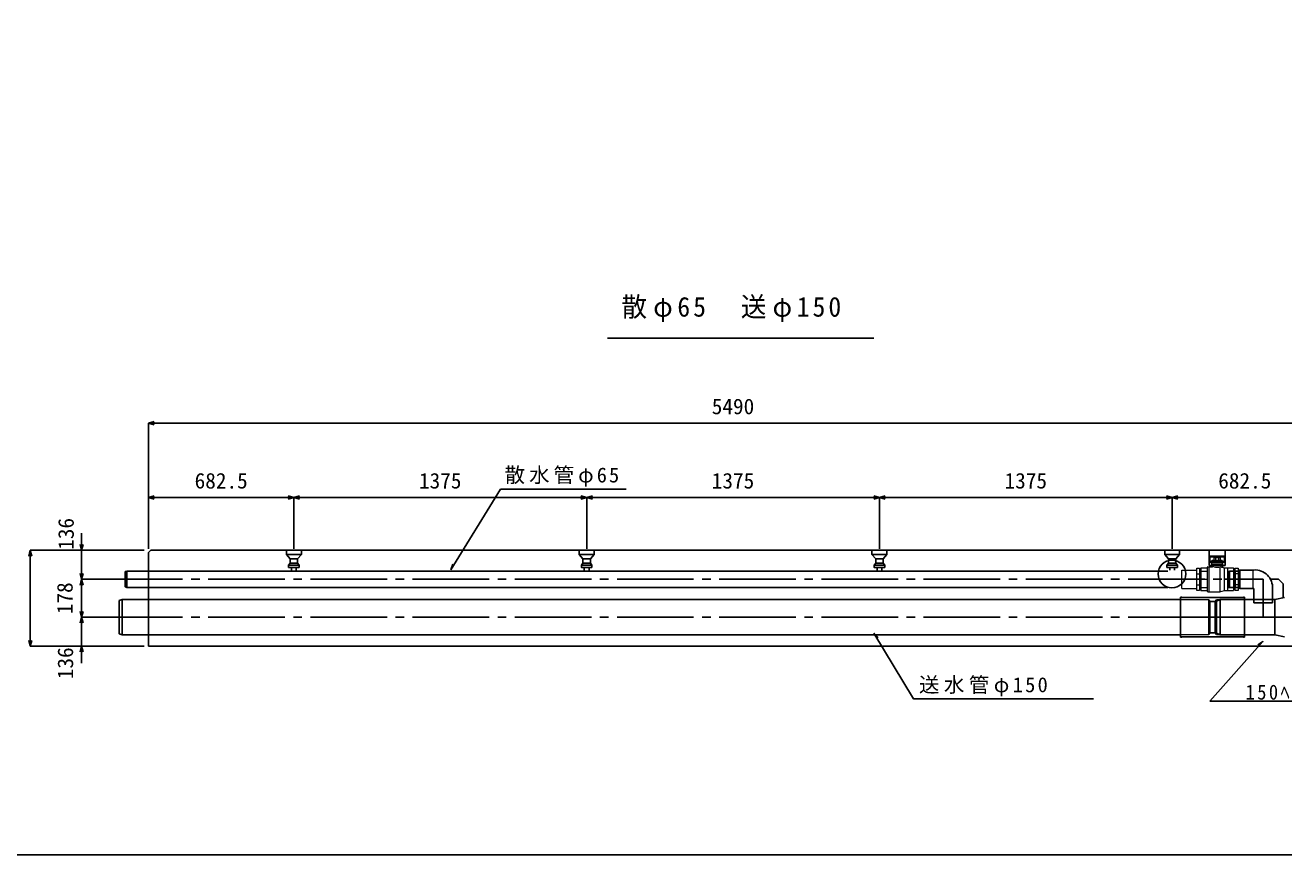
# Model space of a CAD drawing. Units: millimetres, scale not verified. Extents: x -12891 to 18691, y -8159 to 11077.
# Drawn here: x 9716 to 15628, y -8159 to -4261 of the extents above; entities that cross this region are included whole.
import ezdxf
from ezdxf.enums import TextEntityAlignment as Align

# ---------------------------------------------------------------- set-up
doc = ezdxf.new("R2010")
doc.units = ezdxf.units.MM
doc.header["$LTSCALE"] = 40
doc.linetypes.add('CHAIN1', pattern=[8, 5, -1, 1, -1])
doc.linetypes.add('CHAIN2', pattern=[12, 9, -1, 1, -1])
for name, color, linetype in [('1-0', 7, 'Continuous'), ('1-1_製品図', 3, 'Continuous'), ('1-2_HIVP', 4, 'Continuous'), ('1-4', 7, 'Continuous'), ('1-6', 4, 'Continuous'), ('1-C_加工管', 5, 'Continuous'), ('1-D', 3, 'Continuous'), ('1-F', 7, 'Continuous')]:
    doc.layers.add(name, color=color, linetype=linetype)
doc.layers.add('1-B', color=7, linetype='Continuous', lineweight=18)
doc.styles.add('ＭＳ ゴシック', font='')
doc.styles.get('ＭＳ ゴシック').set_extended_font_data('MS Gothic')

msp = doc.modelspace()

# ---------------------------------------------------------------- linework, layer by layer
at = {"layer": '1-1_製品図'}
for p, q in [((10295.97, -6738.75), (10305.97, -6728.75)), ((10295.97, -6738.75), (10295.97, -7178.75)), ((10295.97, -7178.75), (15785.97, -7178.75))]:
    msp.add_line(p, q, dxfattribs=at)
at = {"layer": '1-1_製品図', "color": 7, "linetype": 'CHAIN2'}
for p, q in [((10095.97, -6864.75), (15525.97, -6864.75)), ((10095.97, -7042.75), (15985.97, -7042.75))]:
    msp.add_line(p, q, dxfattribs=at)
at = {"layer": '1-1_製品図'}
msp.add_lwpolyline([(15785.97, -6738.75), (15775.97, -6728.75), (10305.97, -6728.75)], dxfattribs=at)
at = {"layer": '1-2_HIVP', "color": 7}
for p, q in [((11716.25, -6820.13), (11948.17, -6441.49)), ((11948.17, -6441.49), (12538.99, -6441.49)), ((11716.25, -6820.13), (11724.2, -6793.28)), ((13701.6, -7118.47), (13721.82, -7137.83))]:
    msp.add_line(p, q, dxfattribs=at)
at = {"layer": '1-2_HIVP'}
for p, q in [((10193.97, -6826.75), (10185.97, -6828.9)), ((10185.97, -6828.9), (10185.97, -6900.61)), ((10193.97, -6826.75), (10193.97, -6902.75)), ((15082.54, -6826.75), (10193.97, -6826.75)), ((10193.97, -6902.75), (10185.97, -6900.61)), ((15082.54, -6902.75), (10193.97, -6902.75)), ((10157.97, -6964), (10171.97, -6960.25)), ((10157.97, -7121.5), (10157.97, -6964)), ((15142.97, -6960.25), (10171.97, -6960.25)), ((10171.97, -7125.25), (15142.97, -7125.25))]:
    msp.add_line(p, q, dxfattribs=at)
msp.add_lwpolyline([(10157.97, -7121.5), (10171.97, -7125.25), (10171.97, -6960.25)], dxfattribs=at)
at = {"layer": '1-2_HIVP', "color": 7}
msp.add_lwpolyline([(13701.6, -7118.47), (13888.89, -7427.24), (14734.21, -7427.24)], dxfattribs=at)
at = {"layer": '1-4'}
for p, q in [((10943.47, -6748.75), (10943.47, -6728.75)), ((10943.47, -6728.75), (11013.47, -6728.75)), ((11013.47, -6748.75), (11013.47, -6728.75)), ((12318.47, -6748.75), (12318.47, -6728.75)), ((12318.47, -6728.75), (12388.47, -6728.75)), ((12388.47, -6748.75), (12388.47, -6728.75)), ((13693.47, -6748.75), (13693.47, -6728.75)), ((13693.47, -6728.75), (13763.47, -6728.75)), ((13763.47, -6748.75), (13763.47, -6728.75)), ((15068.47, -6748.75), (15068.47, -6728.75)), ((15068.47, -6728.75), (15138.47, -6728.75)), ((15138.47, -6748.75), (15138.47, -6728.75)), ((10943.47, -6748.75), (10960.97, -6768.75)), ((10943.47, -6748.75), (11013.47, -6748.75)), ((10960.97, -6788.75), (10953.47, -6798.75)), ((10960.97, -6788.75), (10960.97, -6768.75)), ((10960.97, -6768.75), (10995.97, -6768.75)), ((10960.97, -6788.75), (10995.97, -6788.75)), ((11013.47, -6748.75), (10995.97, -6768.75)), ((10995.97, -6788.75), (10995.97, -6768.75)), ((10995.97, -6788.75), (11003.47, -6798.75)), ((12318.47, -6748.75), (12335.97, -6768.75)), ((12318.47, -6748.75), (12388.47, -6748.75)), ((12335.97, -6788.75), (12328.47, -6798.75)), ((12335.97, -6788.75), (12335.97, -6768.75)), ((12335.97, -6768.75), (12370.97, -6768.75)), ((12335.97, -6788.75), (12370.97, -6788.75)), ((12388.47, -6748.75), (12370.97, -6768.75)), ((12370.97, -6788.75), (12370.97, -6768.75)), ((12370.97, -6788.75), (12378.47, -6798.75)), ((13693.47, -6748.75), (13710.97, -6768.75)), ((13693.47, -6748.75), (13763.47, -6748.75)), ((13710.97, -6788.75), (13703.47, -6798.75)), ((13710.97, -6788.75), (13710.97, -6768.75)), ((13710.97, -6768.75), (13745.97, -6768.75)), ((13710.97, -6788.75), (13745.97, -6788.75)), ((13763.47, -6748.75), (13745.97, -6768.75)), ((13745.97, -6788.75), (13745.97, -6768.75)), ((13745.97, -6788.75), (13753.47, -6798.75)), ((15068.47, -6748.75), (15085.97, -6768.75)), ((15068.47, -6748.75), (15138.47, -6748.75)), ((15085.97, -6788.75), (15078.47, -6798.75)), ((15085.97, -6788.75), (15085.97, -6768.75)), ((15085.97, -6768.75), (15120.97, -6768.75)), ((15085.97, -6788.75), (15120.97, -6788.75)), ((15138.47, -6748.75), (15120.97, -6768.75)), ((15120.97, -6788.75), (15120.97, -6768.75)), ((15120.97, -6788.75), (15128.47, -6798.75)), ((10953.47, -6798.75), (11003.47, -6798.75)), ((10967.47, -6826.6), (10967.47, -6808.75)), ((10989.47, -6826.6), (10989.47, -6808.75)), ((11003.47, -6808.75), (11003.47, -6798.75)), ((12328.47, -6798.75), (12378.47, -6798.75)), ((12342.47, -6826.6), (12342.47, -6808.75)), ((12364.47, -6826.6), (12364.47, -6808.75)), ((12378.47, -6808.75), (12378.47, -6798.75)), ((13703.47, -6798.75), (13753.47, -6798.75)), ((13717.47, -6826.6), (13717.47, -6808.75)), ((13739.47, -6826.6), (13739.47, -6808.75)), ((13753.47, -6808.75), (13753.47, -6798.75)), ((15078.47, -6798.75), (15128.47, -6798.75)), ((15092.47, -6821.25), (15092.47, -6808.75)), ((15114.47, -6821.25), (15114.47, -6808.75)), ((15128.47, -6808.75), (15128.47, -6798.75))]:
    msp.add_line(p, q, dxfattribs=at)
for points in [[(11003.47, -6808.75), (10953.47, -6808.75), (10953.47, -6798.75)], [(12378.47, -6808.75), (12328.47, -6808.75), (12328.47, -6798.75)], [(13753.47, -6808.75), (13703.47, -6808.75), (13703.47, -6798.75)], [(15128.47, -6808.75), (15078.47, -6808.75), (15078.47, -6798.75)]]:
    msp.add_lwpolyline(points, dxfattribs=at)
at = {"layer": '1-6'}
for p, q in [((10295.97, -6131.36), (10323.01, -6124.11)), ((10295.97, -6131.36), (15785.97, -6131.36)), ((10295.97, -6131.36), (10323.01, -6138.6)), ((10295.97, -6131.36), (10295.97, -6480.41)), ((10295.97, -6480.41), (10323.01, -6473.16)), ((10295.97, -6480.41), (10323.01, -6473.16)), ((10295.97, -6480.41), (10375.97, -6480.41)), ((10295.97, -6480.41), (10323.01, -6487.66)), ((10295.97, -6480.41), (10295.97, -6722.05)), ((10295.97, -6480.41), (10978.47, -6480.41)), ((10295.97, -6480.41), (10323.01, -6487.66)), ((10978.47, -6480.41), (10951.42, -6473.16)), ((10978.47, -6480.41), (10951.42, -6487.66)), ((10978.47, -6480.41), (11005.51, -6473.16)), ((10978.47, -6480.41), (10978.47, -6722.05)), ((10978.47, -6480.41), (12353.47, -6480.41)), ((10978.47, -6480.41), (11005.51, -6487.66)), ((12353.47, -6480.41), (12326.42, -6473.16)), ((12353.47, -6480.41), (12326.42, -6487.66)), ((12353.47, -6480.41), (12380.51, -6473.16)), ((12353.47, -6480.41), (12353.47, -6722.05)), ((12353.47, -6480.41), (13728.47, -6480.41)), ((12353.47, -6480.41), (12380.51, -6487.66)), ((13728.47, -6480.41), (13701.42, -6473.16)), ((13728.47, -6480.41), (13701.42, -6487.66)), ((13728.47, -6480.41), (13755.51, -6473.16)), ((13728.47, -6480.41), (13728.47, -6722.05)), ((13728.47, -6480.41), (15103.47, -6480.41)), ((13728.47, -6480.41), (13755.51, -6487.66)), ((15103.47, -6480.41), (15076.42, -6473.16)), ((15103.47, -6480.41), (15076.42, -6487.66)), ((15103.47, -6480.41), (15130.51, -6473.16)), ((15103.47, -6480.41), (15103.47, -6722.05)), ((15103.47, -6480.41), (15785.97, -6480.41)), ((15103.47, -6480.41), (15130.51, -6487.66)), ((9981.28, -6728.75), (9981.28, -6648.75)), ((9740.43, -6728.75), (9733.19, -6755.8)), ((9740.43, -7178.75), (9740.43, -6728.75)), ((9740.43, -6728.75), (9747.68, -6755.8)), ((9740.43, -6728.75), (9981.28, -6728.75)), ((9981.28, -6728.75), (9974.03, -6701.71)), ((9981.28, -6728.75), (9988.53, -6701.71)), ((9981.28, -6864.75), (9981.28, -6728.75)), ((9981.28, -6728.75), (10274.99, -6728.75)), ((9981.28, -6864.75), (9981.28, -6784.75)), ((9981.28, -6864.75), (9974.03, -6837.71)), ((9981.28, -6864.75), (9988.53, -6837.71)), ((9981.28, -6864.75), (9974.03, -6891.8)), ((9981.28, -7042.75), (9981.28, -6864.75)), ((9981.28, -6864.75), (10274.99, -6864.75)), ((9981.28, -6864.75), (9981.28, -6944.75)), ((9981.28, -6864.75), (9988.53, -6891.8)), ((9981.28, -7042.75), (9981.28, -6962.75)), ((9981.28, -7042.75), (9974.03, -7015.71)), ((9981.28, -7042.75), (9988.53, -7015.71)), ((9981.28, -7042.75), (9974.03, -7069.8)), ((9981.28, -7178.75), (9981.28, -7042.75)), ((9981.28, -7042.75), (10274.99, -7042.75)), ((9981.28, -7042.75), (9981.28, -7122.75)), ((9981.28, -7042.75), (9988.53, -7069.8)), ((9740.43, -7178.75), (9733.19, -7151.71)), ((9740.43, -7178.75), (9747.68, -7151.71)), ((9740.43, -7178.75), (9981.28, -7178.75)), ((9981.28, -7178.75), (9974.03, -7205.8)), ((9981.28, -7178.75), (9981.28, -7258.75)), ((9981.28, -7178.75), (9988.53, -7205.8)), ((9981.28, -7178.75), (10274.99, -7178.75))]:
    msp.add_line(p, q, dxfattribs=at)
at = {"layer": '1-B'}
for p, q in [((15288.35, -6787.45), (15340.35, -6787.45)), ((15289.35, -6795.45), (15339.35, -6795.45)), ((15290.35, -6774.45), (15338.35, -6774.45)), ((15298.35, -6795.45), (15298.35, -6797.75)), ((15306.35, -6759.75), (15306.35, -6762.45)), ((15306.35, -6759.75), (15322.35, -6759.75)), ((15307.42, -6762.45), (15307.42, -6774.45)), ((15307.43, -6759.75), (15307.43, -6762.45)), ((15321.26, -6759.75), (15321.26, -6762.45)), ((15321.27, -6762.45), (15321.27, -6774.45)), ((15322.35, -6759.75), (15322.35, -6762.45)), ((15328.2, -6762.45), (15328.2, -6773.61)), ((15330.35, -6795.45), (15330.35, -6800.42)), ((15340.35, -6787.45), (15338.35, -6774.45)), ((15339.35, -6795.45), (15340.35, -6787.45)), ((15339.85, -6791.25), (15339.85, -6805.27)), ((15218.35, -6812.25), (15232.35, -6812.25)), ((15218.35, -6917.25), (15218.35, -6812.25)), ((15218.35, -6838.5), (15232.35, -6838.5)), ((15232.35, -6812.25), (15232.35, -6917.25)), ((15232.35, -6826.58), (15237.85, -6826.75)), ((15233.71, -6902.88), (15233.71, -6826.63)), ((15236.02, -6902.81), (15236.02, -6826.7)), ((15237.85, -6811.75), (15266.85, -6811.75)), ((15237.85, -6826.48), (15268.35, -6826.48)), ((15268.35, -6808.75), (15268.35, -6920.75)), ((15271.35, -6805.75), (15290.35, -6805.75)), ((15275.85, -6805.75), (15275.85, -6923.75)), ((15327.35, -6808.52), (15327.35, -6923.75)), ((15349.74, -6917.75), (15349.74, -6811.75)), ((15363.85, -6811.75), (15363.85, -6917.75)), ((15363.85, -6826.48), (15390.85, -6826.48)), ((15390.85, -6811.75), (15390.85, -6917.75)), ((15399.85, -6826.58), (15390.85, -6826.86)), ((15391.55, -6826.84), (15391.55, -6902.66)), ((15393.86, -6826.77), (15393.86, -6902.74)), ((15396.17, -6826.7), (15396.17, -6902.81)), ((15398.48, -6826.63), (15398.48, -6902.88)), ((15399.85, -6812.25), (15413.85, -6812.25)), ((15399.85, -6917.25), (15399.85, -6812.25)), ((15413.85, -6838.5), (15399.85, -6838.5)), ((15413.85, -6812.25), (15413.85, -6917.25)), ((15482.85, -6821.25), (15413.85, -6821.25)), ((15149.35, -6908.25), (15218.35, -6908.25)), ((15218.35, -6891), (15232.35, -6891)), ((15232.35, -6902.92), (15237.85, -6902.75)), ((15237.85, -6864.75), (15268.35, -6864.75)), ((15237.85, -6903.02), (15268.35, -6903.02)), ((15363.85, -6864.75), (15390.85, -6864.75)), ((15363.85, -6903.02), (15390.85, -6903.02)), ((15399.85, -6902.92), (15390.85, -6902.64)), ((15413.85, -6891), (15399.85, -6891)), ((15232.35, -6917.25), (15218.35, -6917.25)), ((15271.35, -6923.75), (15327.35, -6923.75)), ((15413.85, -6917.25), (15399.85, -6917.25))]:
    msp.add_line(p, q, dxfattribs=at)
for points in [[(15289.35, -6795.45), (15288.35, -6787.45), (15290.35, -6774.45)], [(15300.49, -6774.45), (15300.49, -6762.45), (15328.2, -6762.45)], [(15149.35, -6908.25), (15149.35, -6821.25), (15218.35, -6821.25)], [(15237.85, -6811.75), (15237.85, -6917.75), (15266.85, -6917.75)], [(15336.28, -6808.15), (15349.74, -6811.75), (15390.85, -6811.75)], [(15482.85, -6821.25), (15482.85, -6908.25), (15413.85, -6908.25)], [(15327.35, -6923.75), (15349.74, -6917.75), (15390.85, -6917.75)]]:
    msp.add_lwpolyline(points, dxfattribs=at)
for centre, radius, start, end in [((15290.35, -6797.75), 8, 270.00002, 0), ((15266.85, -6810.25), 1.5, 270.00002, 0), ((15271.35, -6808.75), 3, 89.99998, 180.00002), ((15316.1, -6736.26), 71.73, 255.66777, 281.45435), ((15338.35, -6800.42), 8, 180.00002, 254.99998), ((15344.85, -6805.27), 5, 180.00004, 254.99999), ((15266.85, -6919.25), 1.5, 0, 89.99998), ((15271.35, -6920.75), 3, 180.00002, 270)]:
    msp.add_arc(centre, radius, start, end, dxfattribs=at)
at = {"layer": '1-C_加工管'}
for p, q in [((15372.38, -6826.75), (15370.97, -6828.17)), ((15370.97, -6901.34), (15370.97, -6828.17)), ((15372.38, -6826.75), (15420.97, -6826.75)), ((15372.38, -6826.75), (15372.38, -6902.75)), ((15420.97, -6826.75), (15420.97, -6902.75)), ((15420.97, -6826.75), (15420.97, -6902.75)), ((15370.97, -6901.34), (15372.38, -6902.75)), ((15372.38, -6902.75), (15420.97, -6902.75)), ((15487.4, -6908.25), (15420.97, -6908.25)), ((15574.4, -6908.39), (15574.4, -6974.82)), ((15310.97, -6967.25), (15328.97, -6960.25)), ((15310.97, -6967.25), (15310.97, -7118.25)), ((15328.97, -7125.25), (15328.97, -6960.25)), ((15328.97, -6960.25), (15585.97, -6960.25)), ((15492.9, -6974.82), (15568.9, -6974.82)), ((15585.97, -6960.25), (15630.97, -6950.25)), ((15585.97, -7125.25), (15585.97, -6960.25)), ((15310.97, -7118.25), (15328.97, -7125.25)), ((15585.97, -7125.25), (15328.97, -7125.25)), ((15585.97, -7125.25), (15630.97, -7135.25))]:
    msp.add_line(p, q, dxfattribs=at)
at = {"layer": '1-C_加工管', "color": 7, "linetype": 'CHAIN1'}
for p in [(15350.67, -6864.75), (15530.97, -7042.75)]:
    msp.add_line(p, (15530.97, -6864.75), dxfattribs=at)
at = {"layer": '1-C_加工管', "color": 7}
for p, q in [((15483.08, -6906.11), (15483.01, -6906.04)), ((15603.19, -6864.75), (15565.08, -6864.75)), ((15603.19, -6864.75), (15624.4, -6885.97)), ((15624.4, -6885.97), (15624.4, -6950.25))]:
    msp.add_line(p, q, dxfattribs=at)
at = {"layer": '1-C_加工管'}
for points in [[(15487.4, -6821.25), (15420.97, -6821.25), (15420.97, -6908.25)], [(15487.4, -6908.39), (15487.4, -6974.82), (15574.4, -6974.82)]]:
    msp.add_lwpolyline(points, dxfattribs=at)
msp.add_arc((15492.46, -6903.33), 82.23, 356.56734, 93.52576, dxfattribs=at)
at = {"layer": '1-D'}
for p, q in [((15351.92, -6728.75), (15276.92, -6728.75)), ((15276.92, -6728.75), (15276.92, -6755.75)), ((15351.92, -6728.75), (15351.92, -6755.75)), ((15276.92, -6755.75), (15280.42, -6759.92)), ((15276.92, -6755.75), (15276.92, -6784.75)), ((15351.92, -6755.75), (15276.92, -6755.75)), ((15276.92, -6772.75), (15276.92, -6799.75)), ((15276.92, -6784.75), (15280.42, -6780.58)), ((15351.92, -6784.75), (15276.92, -6784.75)), ((15280.42, -6759.92), (15280.42, -6780.58)), ((15280.42, -6759.92), (15348.42, -6759.92)), ((15280.42, -6780.58), (15348.42, -6780.58)), ((15351.92, -6755.75), (15348.42, -6759.92)), ((15348.42, -6759.92), (15348.42, -6780.58)), ((15351.92, -6784.75), (15348.42, -6780.58)), ((15351.92, -6755.75), (15351.92, -6784.75)), ((15351.92, -6772.75), (15351.92, -6799.75)), ((15351.92, -6799.75), (15276.92, -6799.75))]:
    msp.add_line(p, q, dxfattribs=at)
at = {"layer": '1-D', "color": 7}
msp.add_line((15279.44, -7437.84), (15958.45, -7437.84), dxfattribs=at)
msp.add_lwpolyline([(15279.44, -7437.84), (15529.14, -7157.47), (15505.74, -7172.84)], dxfattribs=at)
at = {"layer": '1-F', "color": 3}
msp.add_line((12451.53, -5731.55), (13701.48, -5731.55), dxfattribs=at)
at = {"layer": '1-F'}
for p, q in [((15143.47, -6948.25), (15142.97, -6948.75)), ((15142.97, -7136.75), (15142.97, -6948.75)), ((15442.97, -6950.25), (15142.97, -6950.25)), ((15143.47, -6948.25), (15147.47, -6948.25)), ((15147.47, -6948.25), (15147.97, -6948.75)), ((15147.97, -6950.25), (15147.97, -6948.75)), ((15438.47, -6948.25), (15437.97, -6948.75)), ((15437.97, -6950.25), (15437.97, -6948.75)), ((15442.47, -6948.25), (15438.47, -6948.25)), ((15442.47, -6948.25), (15442.97, -6948.75)), ((15442.97, -7136.75), (15442.97, -6948.75)), ((15442.97, -7136.75), (15442.97, -6948.75)), ((15442.97, -7135.25), (15142.97, -7135.25)), ((15143.47, -7137.25), (15142.97, -7136.75)), ((15143.47, -7137.25), (15147.47, -7137.25)), ((15147.47, -7137.25), (15147.97, -7136.75)), ((15147.97, -7136.75), (15147.97, -7135.25)), ((15437.97, -7136.75), (15437.97, -7135.25)), ((15438.47, -7137.25), (15437.97, -7136.75)), ((15442.47, -7137.25), (15438.47, -7137.25)), ((15442.47, -7137.25), (15442.97, -7136.75))]:
    msp.add_line(p, q, dxfattribs=at)
at = {"layer": '1-F', "color": 4}
for p, q in [((15274.97, -6961.06), (15142.97, -6959.5)), ((15274.97, -6961.06), (15279.97, -6968.75)), ((15274.97, -6961.06), (15274.97, -7124.45)), ((15279.97, -6968.75), (15279.97, -7116.75)), ((15305.97, -6968.75), (15279.97, -6968.75)), ((15310.97, -6961.06), (15305.97, -6968.75)), ((15305.97, -6968.75), (15305.97, -7116.75)), ((15310.97, -6961.06), (15442.97, -6959.5)), ((15310.97, -6961.06), (15310.97, -7124.45)), ((15274.97, -7124.45), (15142.97, -7126)), ((15274.97, -7124.45), (15279.97, -7116.75)), ((15310.97, -7124.45), (15442.97, -7126))]:
    msp.add_line(p, q, dxfattribs=at)
at = {"layer": '1-F', "color": 4, "linetype": 'CHAIN2'}
msp.add_line((15442.97, -7042.75), (15142.97, -7042.75), dxfattribs=at)
at = {"layer": '1-F'}
msp.add_lwpolyline([(18690.52, -8159.45), (7410.52, -8159.45), (7410.52, 8040.55), (18690.52, 8040.55)], close=True, dxfattribs=at)
at = {"layer": '1-F', "color": 4}
msp.add_lwpolyline([(15310.97, -7124.45), (15305.97, -7116.75), (15279.97, -7116.75)], dxfattribs=at)
at = {"layer": '1-F', "color": 1}
msp.add_circle((15102.2, -6839.8), 64.9, dxfattribs=at)

# ---------------------------------------------------------------- texts
at = {"layer": '1-0', "char_height": 70.38, "attachment_point": 7, "style": 'ＭＳ ゴシック'}
for s, insert in [('\\T1.2;散水管φ65', (11967.91, -6429.1)), ('\\T1.22;送水管φ150', (13914.2, -7414.59)), ('\\T1.27;\\W0.9;150ﾍﾞﾙパイプ', (15448.09, -7433.45))]:
    msp.add_mtext(s, dxfattribs=dict(at, insert=insert))
at = {"layer": '1-6', "style": 'ＭＳ ゴシック'}
for s, p in [('5490', (12940.97, -6111.36)), ('682.5', (10512.22, -6460.41)), ('1375', (11565.97, -6460.41)), ('1375', (12940.97, -6460.41)), ('1375', (14315.97, -6460.41)), ('682.5', (15319.72, -6460.41))]:
    msp.add_text(s, height=73.31, dxfattribs=at).set_placement(p, align=Align.BOTTOM_LEFT)
for s, p in [('136', (9966.59, -6726.18)), ('178', (9961.28, -7028.75)), ('136', (9963.66, -7334.17))]:
    msp.add_text(s, height=73.31, rotation=90, dxfattribs=at).set_placement(p, align=Align.BOTTOM_LEFT)
at = {"layer": '1-F', "insert": (12516.93, -5656.2), "char_height": 92.9, "attachment_point": 7, "style": 'ＭＳ ゴシック'}
msp.add_mtext('\\T1.24;\\W0.95;散φ65\u3000送φ150', dxfattribs=at)

doc.saveas('drawing.dxf')
